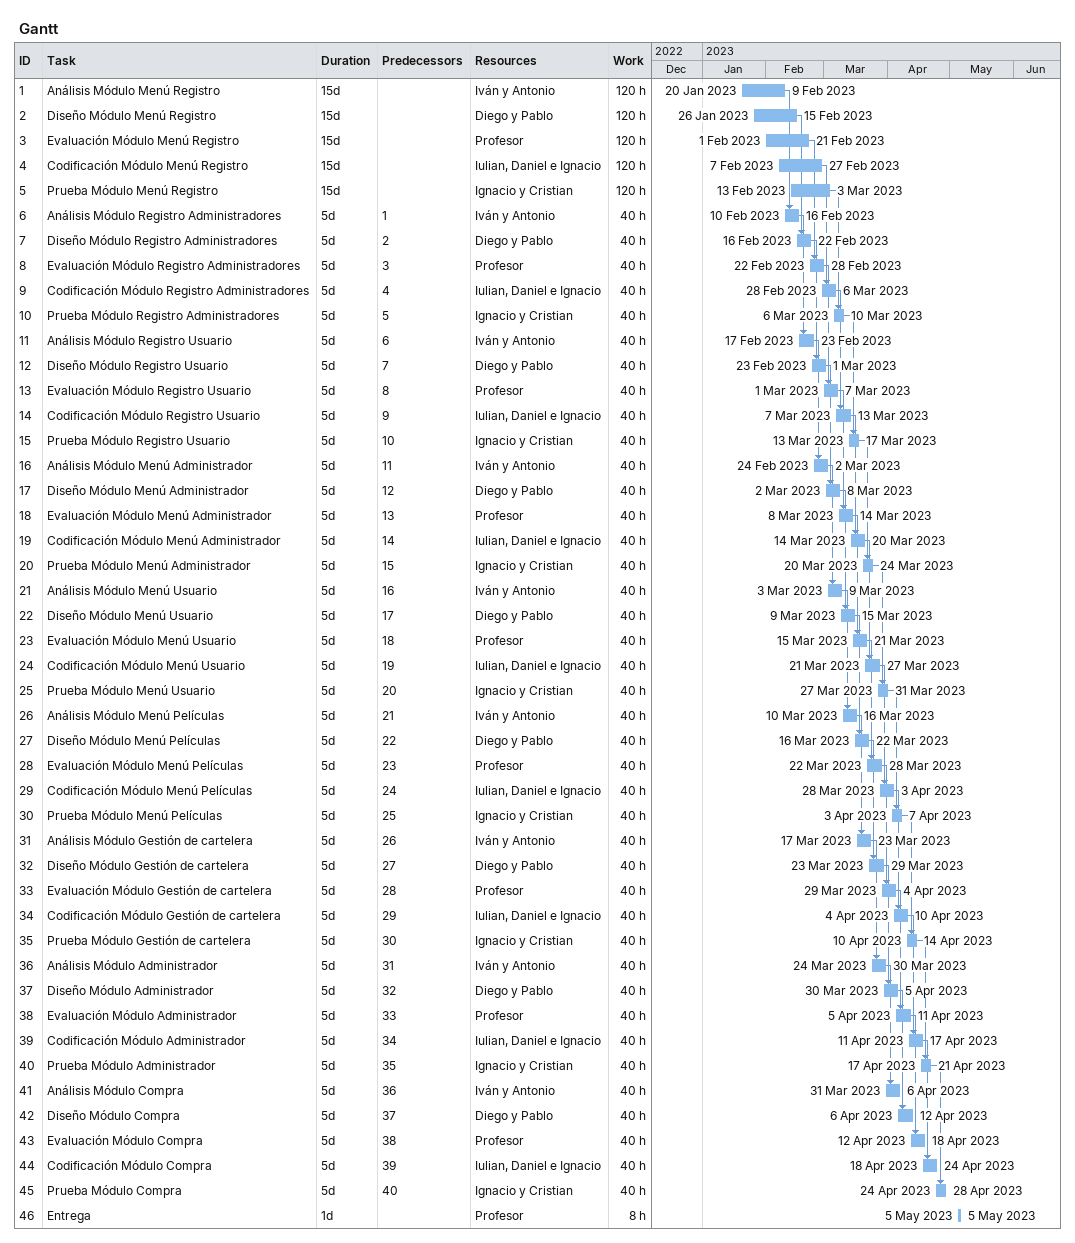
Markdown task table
Gantt

| ID | Task | Duration | Start | Finish | Predecessors | Resources | Work (h) |
|---|---|---|---|---|---|---|---|
| 1 | Análisis Módulo Menú Registro | 15d | 2023-01-20 | 2023-02-09 |  | Iván y Antonio | 120 |
| 2 | Diseño Módulo Menú Registro | 15d | 2023-01-26 | 2023-02-15 |  | Diego y Pablo | 120 |
| 3 | Evaluación Módulo Menú Registro | 15d | 2023-02-01 | 2023-02-21 |  | Profesor | 120 |
| 4 | Codificación Módulo Menú Registro | 15d | 2023-02-07 | 2023-02-27 |  | Iulian, Daniel e Ignacio | 120 |
| 5 | Prueba Módulo Menú Registro | 15d | 2023-02-13 | 2023-03-03 |  | Ignacio y Cristian | 120 |
| 6 | Análisis Módulo Registro Administradores | 5d | 2023-02-10 | 2023-02-16 | 1 | Iván y Antonio | 40 |
| 7 | Diseño Módulo Registro Administradores | 5d | 2023-02-16 | 2023-02-22 | 2 | Diego y Pablo | 40 |
| 8 | Evaluación Módulo Registro Administradores | 5d | 2023-02-22 | 2023-02-28 | 3 | Profesor | 40 |
| 9 | Codificación Módulo Registro Administradores | 5d | 2023-02-28 | 2023-03-06 | 4 | Iulian, Daniel e Ignacio | 40 |
| 10 | Prueba Módulo Registro Administradores | 5d | 2023-03-06 | 2023-03-10 | 5 | Ignacio y Cristian | 40 |
| 11 | Análisis Módulo Registro Usuario | 5d | 2023-02-17 | 2023-02-23 | 6 | Iván y Antonio | 40 |
| 12 | Diseño Módulo Registro Usuario | 5d | 2023-02-23 | 2023-03-01 | 7 | Diego y Pablo | 40 |
| 13 | Evaluación Módulo Registro Usuario | 5d | 2023-03-01 | 2023-03-07 | 8 | Profesor | 40 |
| 14 | Codificación Módulo Registro Usuario | 5d | 2023-03-07 | 2023-03-13 | 9 | Iulian, Daniel e Ignacio | 40 |
| 15 | Prueba Módulo Registro Usuario | 5d | 2023-03-13 | 2023-03-17 | 10 | Ignacio y Cristian | 40 |
| 16 | Análisis Módulo Menú Administrador | 5d | 2023-02-24 | 2023-03-02 | 11 | Iván y Antonio | 40 |
| 17 | Diseño Módulo Menú Administrador | 5d | 2023-03-02 | 2023-03-08 | 12 | Diego y Pablo | 40 |
| 18 | Evaluación Módulo Menú Administrador | 5d | 2023-03-08 | 2023-03-14 | 13 | Profesor | 40 |
| 19 | Codificación Módulo Menú Administrador | 5d | 2023-03-14 | 2023-03-20 | 14 | Iulian, Daniel e Ignacio | 40 |
| 20 | Prueba Módulo Menú Administrador | 5d | 2023-03-20 | 2023-03-24 | 15 | Ignacio y Cristian | 40 |
| 21 | Análisis Módulo Menú Usuario | 5d | 2023-03-03 | 2023-03-09 | 16 | Iván y Antonio | 40 |
| 22 | Diseño Módulo Menú Usuario | 5d | 2023-03-09 | 2023-03-15 | 17 | Diego y Pablo | 40 |
| 23 | Evaluación Módulo Menú Usuario | 5d | 2023-03-15 | 2023-03-21 | 18 | Profesor | 40 |
| 24 | Codificación Módulo Menú Usuario | 5d | 2023-03-21 | 2023-03-27 | 19 | Iulian, Daniel e Ignacio | 40 |
| 25 | Prueba Módulo Menú Usuario | 5d | 2023-03-27 | 2023-03-31 | 20 | Ignacio y Cristian | 40 |
| 26 | Análisis Módulo Menú Películas | 5d | 2023-03-10 | 2023-03-16 | 21 | Iván y Antonio | 40 |
| 27 | Diseño Módulo Menú Películas | 5d | 2023-03-16 | 2023-03-22 | 22 | Diego y Pablo | 40 |
| 28 | Evaluación Módulo Menú Películas | 5d | 2023-03-22 | 2023-03-28 | 23 | Profesor | 40 |
| 29 | Codificación Módulo Menú Películas | 5d | 2023-03-28 | 2023-04-03 | 24 | Iulian, Daniel e Ignacio | 40 |
| 30 | Prueba Módulo Menú Películas | 5d | 2023-04-03 | 2023-04-07 | 25 | Ignacio y Cristian | 40 |
| 31 | Análisis Módulo Gestión de cartelera | 5d | 2023-03-17 | 2023-03-23 | 26 | Iván y Antonio | 40 |
| 32 | Diseño Módulo Gestión de cartelera | 5d | 2023-03-23 | 2023-03-29 | 27 | Diego y Pablo | 40 |
| 33 | Evaluación Módulo Gestión de cartelera | 5d | 2023-03-29 | 2023-04-04 | 28 | Profesor | 40 |
| 34 | Codificación Módulo Gestión de cartelera | 5d | 2023-04-04 | 2023-04-10 | 29 | Iulian, Daniel e Ignacio | 40 |
| 35 | Prueba Módulo Gestión de cartelera | 5d | 2023-04-10 | 2023-04-14 | 30 | Ignacio y Cristian | 40 |
| 36 | Análisis Módulo Administrador | 5d | 2023-03-24 | 2023-03-30 | 31 | Iván y Antonio | 40 |
| 37 | Diseño Módulo Administrador | 5d | 2023-03-30 | 2023-04-05 | 32 | Diego y Pablo | 40 |
| 38 | Evaluación Módulo Administrador | 5d | 2023-04-05 | 2023-04-11 | 33 | Profesor | 40 |
| 39 | Codificación Módulo Administrador | 5d | 2023-04-11 | 2023-04-17 | 34 | Iulian, Daniel e Ignacio | 40 |
| 40 | Prueba Módulo Administrador | 5d | 2023-04-17 | 2023-04-21 | 35 | Ignacio y Cristian | 40 |
| 41 | Análisis Módulo Compra | 5d | 2023-03-31 | 2023-04-06 | 36 | Iván y Antonio | 40 |
| 42 | Diseño Módulo Compra | 5d | 2023-04-06 | 2023-04-12 | 37 | Diego y Pablo | 40 |
| 43 | Evaluación Módulo Compra | 5d | 2023-04-12 | 2023-04-18 | 38 | Profesor | 40 |
| 44 | Codificación Módulo Compra | 5d | 2023-04-18 | 2023-04-24 | 39 | Iulian, Daniel e Ignacio | 40 |
| 45 | Prueba Módulo Compra | 5d | 2023-04-24 | 2023-04-28 | 40 | Ignacio y Cristian | 40 |
| 46 | Entrega | 1d | 2023-05-05 | 2023-05-05 |  | Profesor | 8 |
